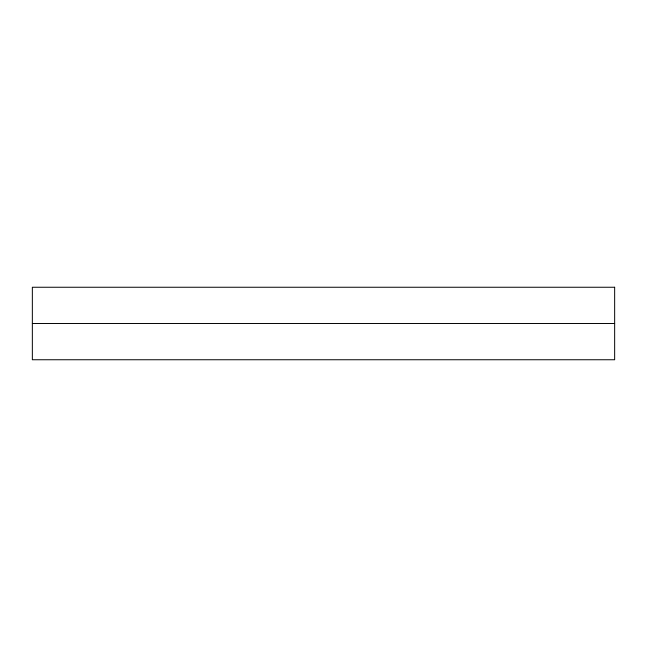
<?xml version="1.0" encoding="UTF-8"?>
<svg xmlns="http://www.w3.org/2000/svg" width="647" height="647" viewBox="0 0 647 647"><rect width="100%" height="100%" fill="white"/><g stroke="black" fill="none" stroke-linecap="round" stroke-linejoin="round"><path stroke-width="0.97" d="M32.35 323.5L614.65 323.5M614.65 287.252L32.35 287.252L32.35 359.748L614.65 359.748L614.65 287.252"/></g></svg>
